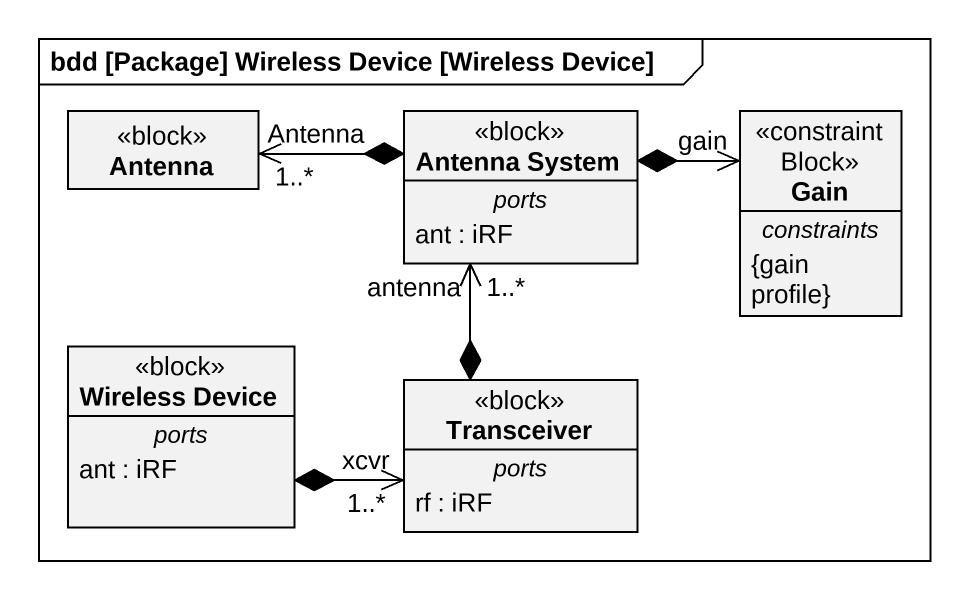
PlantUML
@startuml
mainframe bdd [Package] Wireless Device [Wireless Device]
hide circle
hide empty members
class Antenna <<block>>
class "Antenna System" as Antenna_System <<block>> {
  -- ports --
  ant : iRF
}
class Gain <<constraintBlock>> {
  -- constraints --
  {gain profile}
}
class "Wireless Device" as Wireless_Device <<block>> {
  -- ports --
  ant : iRF
}
class Transceiver <<block>> {
  -- ports --
  rf : iRF
}
Antenna "Antenna\n1..*" <-right-* Antenna_System
Antenna_System *-right-> "gain" Gain
Transceiver *-up-> "antenna\n1..*" Antenna_System
Transceiver "xcvr\n1..*" <-left-* Wireless_Device
@enduml
